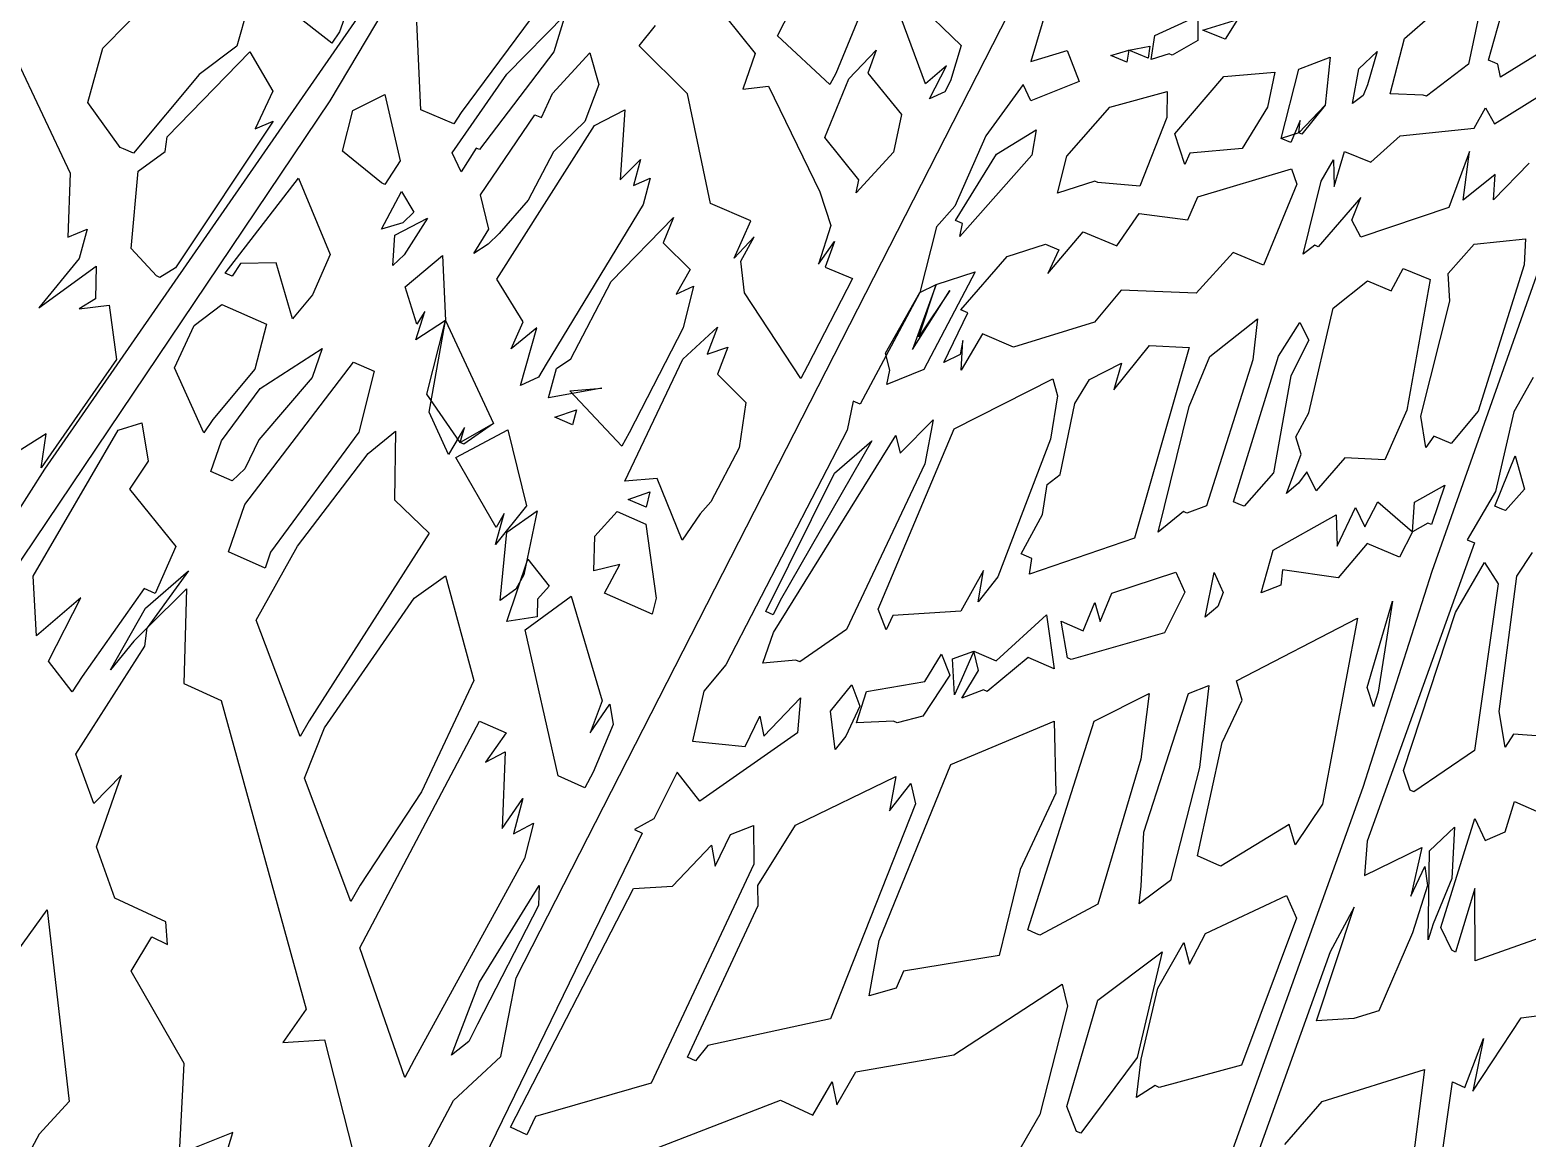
# Model space of a CAD drawing. Extents: x -685 to 123, y -1272 to 108.
# Drawn here: x -352.1 to -77.1, y -475.2 to -271.7 of the extents above; entities that cross this region are included whole.
import ezdxf

# ---------------------------------------------------------------- set-up
doc = ezdxf.new("R2010")
doc.units = 0

msp = doc.modelspace()

# ---------------------------------------------------------------- linework, layer by layer
for p, q in [((-94.5672, -371.0624), (-26.6268, -178.8217)), ((-262.8524, -445.802), (-139.4149, -204.1393)), ((-349.4037, -352.3801), (-276.4793, -247.1318)), ((-338.7557, -275.0439), (-318.5428, -254.4329)), ((-214.8385, -272.7394), (-208.7253, -260.8016)), ((-255.436, -263.2459), (-272.9185, -286.84)), ((-187.647, -281.5709), (-194.9646, -261.7533)), ((-292.8434, -265.2653), (-295.278, -272.0481)), ((-227.7847, -264.9198), (-218.9035, -275.9922)), ((-189.6078, -266.3083), (-181.1102, -274.568)), ((-312.1002, -267.5536), (-314.1499, -274.6746)), ((-296.6949, -274.0862), (-304.1554, -268.2894)), ((-286.9574, -267.7462), (-297.032, -284.6788)), ((-264.5583, -279.792), (-253.8499, -268.9065)), ((-253.8499, -268.9065), (-255.8905, -275.6738)), ((-199.8147, -269.2459), (-204.1075, -279.6687)), ((-165.1747, -266.9795), (-168.2863, -277.4617)), ((-145.5213, -272.7029), (-137.5824, -269.065)), ((-137.5824, -269.065), (-137.5844, -273.6379)), ((-99.6195, -273.231), (-94.4583, -268.7041)), ((-84.2354, -277.2291), (-81.9874, -269.3733)), ((-295.278, -272.0481), (-296.6949, -274.0862)), ((-280.3282, -286.3785), (-281.0546, -270.2342)), ((-240.2598, -274.5928), (-237.2343, -270.8399)), ((-136.7054, -271.7021), (-130.2993, -269.7604)), ((-133.1896, -273.1351), (-136.7054, -271.7021)), ((-130.2993, -269.7604), (-132.6031, -273.3741)), ((-86.1798, -269.8573), (-87.8942, -277.973)), ((-314.1499, -274.6746), (-321.0475, -279.8814)), ((-231.3687, -283.4065), (-240.2598, -274.5928)), ((-205.2208, -281.6927), (-214.8385, -272.7394)), ((-181.1102, -274.568), (-183.0243, -281.0372)), ((-150.2923, -275.4005), (-146.4301, -274.6499)), ((-146.4301, -274.6499), (-146.7543, -276.8502)), ((-146.1641, -277.092), (-145.5213, -272.7029)), ((-137.5844, -273.6379), (-142.3076, -276.3368)), ((-132.6031, -273.3741), (-133.1896, -273.1351)), ((-102.2886, -283.4312), (-99.6195, -273.231)), ((-69.0968, -272.3897), (-82.0075, -280.3537)), ((-354.9283, -276.4199), (-344.7438, -298.0131)), ((-341.506, -285.0198), (-338.7557, -275.0439)), ((-326.9394, -291.3041), (-311.7651, -275.6905)), ((-311.7651, -275.6905), (-307.5284, -282.9243)), ((-255.8905, -275.6738), (-269.5754, -293.6633)), ((-256.1706, -283.3327), (-249.2722, -275.8936)), ((-249.2722, -275.8936), (-247.6179, -281.7303)), ((-218.9035, -275.9922), (-221.2029, -282.5665)), ((-201.7254, -280.6598), (-196.6718, -275.3835)), ((-196.6718, -275.3835), (-198.2472, -279.632)), ((-168.2863, -277.4617), (-161.6111, -275.4569)), ((-161.6111, -275.4569), (-159.3918, -281.1261)), ((-153.5819, -276.3966), (-150.2923, -275.4005)), ((-150.6292, -277.6081), (-153.5819, -276.3966)), ((-150.2923, -275.4005), (-150.6292, -277.6081)), ((-146.7543, -276.8502), (-150.2923, -275.4005)), ((-142.897, -276.0956), (-146.1641, -277.092)), ((-142.3076, -276.3368), (-142.897, -276.0956)), ((-119.0684, -278.8906), (-113.3085, -276.6673)), ((-119.0684, -278.8906), (-113.3085, -276.6673)), ((-113.3085, -276.6673), (-114.1947, -285.5048)), ((-113.3085, -276.6673), (-114.1947, -285.5048)), ((-108.008, -278.8221), (-104.6723, -275.6549)), ((-104.6723, -275.6549), (-106.4363, -281.7429)), ((-83.061, -277.7035), (-84.2354, -277.2291)), ((-82.4735, -277.9407), (-83.061, -277.7035)), ((-321.0475, -279.8814), (-333.1466, -294.3362)), ((-274.6004, -294.2494), (-264.5583, -279.792)), ((-204.1075, -279.6687), (-205.2208, -281.6927)), ((-198.2472, -279.632), (-192.049, -287.1802)), ((-183.7668, -278.2947), (-187.647, -281.5709)), ((-186.9138, -284.3402), (-183.7668, -278.2947)), ((-141.8043, -290.7835), (-132.8547, -280.205)), ((-132.8547, -280.205), (-123.4477, -279.4073)), ((-123.4477, -279.4073), (-124.8064, -285.8434)), ((-122.3245, -291.5981), (-119.0684, -278.8906)), ((-122.3245, -291.5981), (-119.0684, -278.8906)), ((-109.217, -285.2151), (-108.008, -278.8221)), ((-87.8942, -277.973), (-95.5891, -283.8706)), ((-82.0075, -280.3537), (-82.4735, -277.9407)), ((-307.5284, -282.9243), (-310.7857, -289.8137)), ((-247.6179, -281.7303), (-250.2329, -288.4707)), ((-221.2029, -282.5665), (-216.4513, -282.0243)), ((-216.4513, -282.0243), (-207.0396, -301.4316)), ((-206.1182, -291.4318), (-201.7254, -280.6598)), ((-184.0683, -283.0555), (-186.9138, -284.3402)), ((-183.0243, -281.0372), (-184.0683, -283.0555)), ((-169.6769, -281.6963), (-176.5489, -291.1337)), ((-168.2884, -284.6979), (-169.6769, -281.6963)), ((-159.3918, -281.1261), (-168.2884, -284.6979)), ((-153.7923, -285.8379), (-143.2486, -283.0013)), ((-143.2486, -283.0013), (-143.2871, -287.7609)), ((-106.4363, -281.7429), (-107.2292, -283.716)), ((-297.032, -284.6788), (-411.119, -454.147)), ((-335.5917, -293.2779), (-341.506, -285.0198)), ((-292.8069, -286.4814), (-286.9578, -283.5587)), ((-286.9578, -283.5587), (-284.1085, -295.6911)), ((-258.1729, -287.7584), (-256.1706, -283.3327)), ((-227.1405, -303.5803), (-231.3687, -283.4065)), ((-161.6428, -294.8387), (-153.7923, -285.8379)), ((-124.8064, -285.8434), (-129.4715, -293.4526)), ((-114.1947, -285.5048), (-119.0763, -290.5544)), ((-114.1947, -285.5048), (-118.4765, -290.8005)), ((-107.2292, -283.716), (-109.217, -285.2151)), ((-96.1821, -283.6295), (-102.2886, -283.4312)), ((-95.5891, -283.8706), (-96.1821, -283.6295)), ((-86.8125, -289.7307), (-84.755, -285.9956)), ((-84.755, -285.9956), (-83.0981, -288.9483)), ((-83.0981, -288.9483), (-74.3308, -283.4583)), ((-307.4711, -288.4546), (-325.3907, -315.3624)), ((-310.7857, -289.8137), (-307.4711, -288.4546)), ((-294.7, -293.9292), (-292.8069, -286.4814)), ((-274.2828, -288.9499), (-280.3282, -286.3785)), ((-272.9185, -286.84), (-274.2828, -288.9499)), ((-269.3912, -301.9901), (-259.3803, -287.2472)), ((-259.3803, -287.2472), (-258.1729, -287.7584)), ((-250.2329, -288.4707), (-255.9444, -294.0488)), ((-248.4197, -289.2372), (-242.8717, -286.3284)), ((-242.8717, -286.3284), (-243.7344, -299.2343)), ((-192.049, -287.1802), (-193.501, -294.1574)), ((-143.2871, -287.7609), (-148.2842, -300.3882)), ((-118.8356, -288.2899), (-120.5215, -292.3389)), ((-119.0763, -290.5544), (-118.8356, -288.2899)), ((-327.2856, -294.0035), (-326.9394, -291.3041)), ((-266.3586, -317.4397), (-248.4197, -289.2372)), ((-199.871, -299.2162), (-206.1182, -291.4318)), ((-176.5489, -291.1337), (-182.2491, -304.019)), ((-174.5592, -294.4667), (-167.2873, -290.0171)), ((-167.2873, -290.0171), (-168.0895, -294.653)), ((-140.0181, -296.3931), (-141.8043, -290.7835)), ((-119.0763, -290.5544), (-122.3245, -291.5981)), ((-118.4765, -290.8005), (-119.0763, -290.5544)), ((-105.8409, -295.985), (-100.4562, -291.1192)), ((-100.4562, -291.1192), (-86.8125, -289.7307)), ((-334.9807, -293.5424), (-335.5917, -293.2779)), ((-333.1466, -294.3362), (-334.9807, -293.5424)), ((-332.2888, -297.5941), (-327.2856, -294.0035)), ((-287.5726, -299.7802), (-294.7, -293.9292)), ((-272.9251, -297.7112), (-274.6004, -294.2494)), ((-270.1842, -293.4039), (-272.9251, -297.7112)), ((-269.5754, -293.6633), (-270.1842, -293.4039)), ((-255.9444, -294.0488), (-260.6446, -302.959)), ((-193.501, -294.1574), (-200.3864, -301.6089)), ((-129.4715, -293.4526), (-139.1037, -294.3266)), ((-120.5215, -292.3389), (-122.3245, -291.5981)), ((-112.5312, -300.4318), (-110.6632, -294.0063)), ((-110.6632, -294.0063), (-105.8409, -295.985)), ((-87.6925, -293.9996), (-91.4645, -304.2773)), ((-88.877, -302.9453), (-87.6925, -293.9996)), ((-284.1085, -295.6911), (-286.9582, -300.044)), ((-243.7344, -299.2343), (-239.9771, -295.4626)), ((-239.9771, -295.4626), (-241.2838, -300.275)), ((-182.0917, -306.688), (-174.5592, -294.4667)), ((-168.0895, -294.653), (-181.3152, -309.6355)), ((-163.4119, -301.6394), (-161.6428, -294.8387)), ((-139.1037, -294.3266), (-140.0181, -296.3931)), ((-114.9594, -299.4314), (-112.6906, -295.5563)), ((-112.6906, -295.5563), (-112.5312, -300.4318)), ((-76.7408, -296.1425), (-83.2657, -302.8648)), ((-344.7438, -298.0131), (-345.1722, -309.7214)), ((-333.5329, -311.803), (-332.2888, -297.5941)), ((-316.2682, -316.3446), (-302.7826, -298.8803)), ((-302.7826, -298.8803), (-296.9802, -312.9014)), ((-241.2838, -300.275), (-238.1825, -298.898)), ((-238.1825, -298.898), (-239.4823, -303.7521)), ((-200.3864, -301.6089), (-199.871, -299.2162)), ((-156.5546, -299.4518), (-163.4119, -301.6394)), ((-155.9458, -299.7051), (-156.5546, -299.4518)), ((-148.2842, -300.3882), (-155.9458, -299.7051)), ((-137.5968, -302.3341), (-120.413, -297.1846)), ((-120.413, -297.1846), (-119.4473, -300.0068)), ((-118.2265, -312.8752), (-114.9594, -299.4314)), ((-83.0077, -298.2496), (-88.877, -302.9453)), ((-83.2657, -302.8648), (-83.0077, -298.2496)), ((-287.5794, -308.2847), (-283.8833, -301.3642)), ((-286.9582, -300.044), (-287.5726, -299.7802)), ((-283.8833, -301.3642), (-281.6065, -305.1615)), ((-267.8195, -308.2612), (-269.3912, -301.9901)), ((-207.0396, -301.4316), (-205.0417, -307.5759)), ((-139.4408, -306.5715), (-137.5968, -302.3341)), ((-119.4473, -300.0068), (-125.5495, -314.8849)), ((-107.6663, -302.436), (-115.5167, -311.494)), ((-109.3104, -306.6347), (-107.6663, -302.436)), ((-281.6065, -305.1615), (-283.6548, -307.119)), ((-260.6446, -302.959), (-265.9579, -309.0605)), ((-239.4823, -303.7521), (-257.3395, -333.0481)), ((-219.7466, -306.7156), (-227.1405, -303.5803)), ((-182.2491, -304.019), (-185.6367, -307.8167)), ((-91.4645, -304.2773), (-107.6824, -309.77)), ((-283.6548, -307.119), (-287.5794, -308.2847)), ((-285.0942, -309.3568), (-279.1318, -306.2257)), ((-279.1318, -306.2257), (-283.4231, -312.9573)), ((-245.3692, -317.9002), (-233.9338, -306.1121)), ((-233.9338, -306.1121), (-235.8368, -310.7883)), ((-222.7728, -313.6012), (-219.7466, -306.7156)), ((-205.0417, -307.5759), (-207.2921, -314.711)), ((-185.6367, -307.8167), (-188.6548, -319.9)), ((-180.86, -307.2057), (-182.0917, -306.688)), ((-181.3152, -309.6355), (-180.86, -307.2057)), ((-152.4893, -311.3174), (-148.357, -305.383)), ((-148.357, -305.383), (-139.4408, -306.5715)), ((-107.6824, -309.77), (-109.3104, -306.6347)), ((-345.1722, -309.7214), (-341.6426, -308.2578)), ((-341.6426, -308.2578), (-343.0887, -313.6642)), ((-285.4983, -314.9594), (-285.0942, -309.3568)), ((-270.5956, -312.744), (-267.8195, -308.2612)), ((-265.9579, -309.0605), (-267.9586, -311.0305)), ((-219.0973, -309.6974), (-222.7728, -313.6012)), ((-221.5269, -314.132), (-219.0973, -309.6974)), ((-207.2921, -314.711), (-204.3415, -310.5508)), ((-204.3415, -310.5508), (-206.0456, -315.2404)), ((-165.1861, -316.4238), (-158.6611, -308.735)), ((-158.6611, -308.735), (-152.4893, -311.3174)), ((-86.8672, -311.0048), (-77.4011, -310.0553)), ((-77.4011, -310.0553), (-77.6269, -314.8116)), ((-328.8883, -316.852), (-333.5329, -311.803)), ((-296.9802, -312.9014), (-300.2461, -320.3416)), ((-283.4231, -312.9573), (-285.4983, -314.9594)), ((-283.1879, -318.8808), (-276.3721, -313.1197)), ((-276.3721, -313.1197), (-275.7956, -325.0336)), ((-267.9586, -311.0305), (-270.5956, -312.744)), ((-235.8368, -310.7883), (-230.8711, -315.682)), ((-181.1238, -323.0935), (-172.6456, -313.2843)), ((-172.6456, -313.2843), (-165.6178, -310.9981)), ((-165.6178, -310.9981), (-163.1427, -312.0367)), ((-163.1427, -312.0367), (-165.1861, -316.4238)), ((-131.1198, -312.5642), (-137.9168, -320.0099)), ((-125.5495, -314.8849), (-131.1198, -312.5642)), ((-116.1332, -311.2383), (-118.2265, -312.8752)), ((-115.5167, -311.494), (-116.1332, -311.2383)), ((-91.6396, -316.4068), (-86.8672, -311.0048)), ((-343.0887, -313.6642), (-350.4855, -322.7478)), ((-350.4855, -322.7478), (-339.9525, -315.0399)), ((-339.9525, -315.0399), (-340.1337, -321.0939)), ((-325.3907, -315.3624), (-328.2593, -317.1274)), ((-313.4479, -314.5897), (-315.0116, -316.893)), ((-306.8897, -314.4783), (-313.4479, -314.5897)), ((-303.9409, -324.7393), (-306.8897, -314.4783)), ((-230.8711, -315.682), (-233.404, -320.205)), ((-220.8513, -319.9637), (-221.5269, -314.132)), ((-206.0456, -315.2404), (-201.0521, -317.3611)), ((-178.4999, -316.1199), (-187.9517, -334.0225)), ((-185.6688, -318.4568), (-178.4999, -316.1199)), ((-102.1044, -319.5729), (-99.8616, -315.4888)), ((-99.8616, -315.4888), (-94.9039, -317.5426)), ((-77.6269, -314.8116), (-86.0924, -341.7256)), ((-328.2593, -317.1274), (-328.8883, -316.852)), ((-315.0116, -316.893), (-316.2682, -316.3446)), ((-281.0473, -325.7188), (-283.1879, -318.8808)), ((-261.5699, -325.3161), (-266.3586, -317.4397)), ((-252.7715, -332.0673), (-245.3692, -317.9002)), ((-233.404, -320.205), (-230.253, -318.7411)), ((-230.253, -318.7411), (-232.1739, -326.4192)), ((-201.0521, -317.3611), (-209.32, -333.378)), ((-185.6688, -318.4568), (-189.9996, -330.3452)), ((-188.8689, -328.0442), (-185.6688, -318.4568)), ((-188.6548, -319.9), (-185.6688, -318.4568)), ((-112.7256, -322.7863), (-106.4569, -317.7647)), ((-106.4569, -317.7647), (-102.1044, -319.5729)), ((-94.9039, -317.5426), (-99.2266, -341.5125)), ((-91.3372, -321.5248), (-91.6396, -316.4068)), ((-340.1337, -321.0939), (-343.0795, -322.8964)), ((-300.2461, -320.3416), (-303.9409, -324.7393)), ((-210.532, -335.7259), (-220.8513, -319.9637)), ((-188.6548, -319.9), (-199.6267, -340.4156)), ((-194.9543, -331.0301), (-188.6548, -319.9)), ((-189.9996, -330.3452), (-183.1666, -319.5163)), ((-183.1666, -319.5163), (-188.8689, -328.0442)), ((-151.7063, -319.4576), (-156.5803, -325.3728)), ((-137.9168, -320.0099), (-151.7063, -319.4576)), ((-96.6647, -342.5891), (-91.3372, -321.5248)), ((-343.0795, -322.8964), (-337.6026, -322.208)), ((-337.6026, -322.208), (-336.2497, -332.1869)), ((-322.0067, -325.9806), (-316.9056, -322.0992)), ((-316.9056, -322.0992), (-308.6662, -325.7072)), ((-281.2379, -328.6232), (-279.5936, -323.3843)), ((-279.5936, -323.3843), (-281.0473, -325.7188)), ((-184.2785, -332.7862), (-179.866, -323.6268)), ((-179.866, -323.6268), (-181.1238, -323.0935)), ((-117.1878, -342.0016), (-112.7256, -322.7863)), ((-325.6114, -333.7343), (-322.0067, -325.9806)), ((-308.6662, -325.7072), (-310.8345, -333.99)), ((-275.7956, -325.0336), (-281.2379, -328.6232)), ((-279.2426, -338.5917), (-275.7956, -325.0336)), ((-278.7828, -341.8715), (-275.7956, -325.0336)), ((-275.7956, -325.0336), (-266.9656, -343.9677)), ((-275.7956, -325.0336), (-266.9656, -343.9677)), ((-263.7223, -330.2764), (-261.5699, -325.3161)), ((-259.0349, -326.4133), (-263.7223, -330.2764)), ((-262.0527, -336.982), (-259.0349, -326.4133)), ((-232.1739, -326.4192), (-242.0393, -345.7016)), ((-232.2012, -332.1758), (-225.8408, -326.2848)), ((-225.8408, -326.2848), (-227.7343, -331.2053)), ((-156.5803, -325.3728), (-171.4734, -329.9229)), ((-135.3924, -331.6309), (-126.6476, -324.732)), ((-126.6476, -324.732), (-127.4903, -332.2891)), ((-122.7804, -331.6139), (-118.8487, -325.3931)), ((-118.8487, -325.3931), (-117.211, -328.6861)), ((-227.7343, -331.2053), (-223.9255, -329.9663)), ((-223.9255, -329.9663), (-225.8138, -334.9314)), ((-180.7921, -328.7156), (-181.2599, -331.2857)), ((-177.1696, -327.5038), (-181.0934, -334.1452)), ((-181.0934, -334.1452), (-180.7921, -328.7156)), ((-171.4734, -329.9229), (-177.1696, -327.5038)), ((-153.014, -337.7625), (-146.484, -329.6347)), ((-146.484, -329.6347), (-139.191, -330.0298)), ((-117.211, -328.6861), (-120.5065, -335.2284)), ((-336.2497, -332.1869), (-348.2921, -349.5379)), ((-312.6697, -358.8358), (-292.7274, -332.6867)), ((-309.8503, -337.5477), (-298.4797, -330.1679)), ((-298.4797, -330.1679), (-300.2794, -335.5275)), ((-292.7274, -332.6867), (-288.8836, -334.3699)), ((-255.4208, -333.8813), (-252.7715, -332.0673)), ((-242.8467, -354.5293), (-232.2012, -332.1758)), ((-194.1979, -334.1725), (-194.9543, -331.0301)), ((-181.2599, -331.2857), (-184.2785, -332.7862)), ((-139.191, -330.0298), (-149.2258, -365.0208)), ((-139.2175, -340.8636), (-135.3924, -331.6309)), ((-127.4903, -332.2891), (-135.9822, -359.0885)), ((-131.08, -358.3253), (-122.7804, -331.6139)), ((-320.2013, -345.6879), (-325.6114, -333.7343)), ((-310.8345, -333.99), (-318.5625, -343.202)), ((-288.8836, -334.3699), (-291.7314, -345.5366)), ((-258.7273, -335.4272), (-262.0527, -336.982)), ((-257.3395, -333.0481), (-258.7273, -335.4272)), ((-256.9064, -339.2242), (-255.4208, -333.8813)), ((-225.8138, -334.9314), (-220.6621, -340.0773)), ((-209.32, -333.378), (-210.532, -335.7259)), ((-187.9517, -334.0225), (-194.7164, -336.7892)), ((-194.7164, -336.7892), (-194.1979, -334.1725)), ((-157.4844, -335.8639), (-151.6359, -332.8664)), ((-151.6359, -332.8664), (-153.014, -337.7625)), ((-120.5065, -335.2284), (-123.6778, -353.0088)), ((-76.0243, -335.5178), (-79.5616, -341.8315)), ((-316.9448, -347.1339), (-309.8503, -337.5477)), ((-300.2794, -335.5275), (-310.1102, -346.9484)), ((-247.0859, -337.5006), (-256.9064, -339.2242)), ((-252.9487, -337.9407), (-247.0859, -337.5006)), ((-243.3912, -348.1495), (-252.9487, -337.9407)), ((-182.3547, -344.9555), (-164.2653, -335.7451)), ((-164.2653, -335.7451), (-163.3981, -338.8948)), ((-160.1926, -340.2603), (-157.4844, -335.8639)), ((-273.1182, -347.462), (-279.2426, -338.5917)), ((-220.6621, -340.0773), (-221.879, -348.4466)), ((-200.9126, -339.8626), (-202.0091, -345.2012)), ((-199.6267, -340.4156), (-200.9126, -339.8626)), ((-163.3981, -338.8948), (-164.6431, -346.8218)), ((-162.8805, -353.3168), (-160.1926, -340.2603)), ((-144.8975, -363.951), (-139.2175, -340.8636)), ((-318.5625, -343.202), (-320.2013, -345.6879)), ((-275.2433, -349.6556), (-278.7828, -341.8715)), ((-255.7174, -342.7702), (-251.7473, -341.472)), ((-252.4808, -344.1827), (-255.7174, -342.7702)), ((-251.7473, -341.472), (-252.4808, -344.1827)), ((-192.2811, -349.398), (-186.2281, -343.2925)), ((-186.2281, -343.2925), (-187.7259, -351.3632)), ((-119.6304, -346.4177), (-117.1878, -342.0016)), ((-99.2266, -341.5125), (-103.2391, -350.6144)), ((-95.7404, -348.3443), (-96.6647, -342.5891)), ((-86.0924, -341.7256), (-91.0527, -347.6248)), ((-79.5616, -341.8315), (-82.9293, -356.4631)), ((-349.144, -345.8417), (-355.304, -349.7316)), ((-351.5512, -372.0077), (-335.9147, -345.1843)), ((-350.0601, -352.0854), (-349.144, -345.8417)), ((-335.9147, -345.1843), (-331.6192, -343.8459)), ((-331.6192, -343.8459), (-330.4326, -350.906)), ((-291.7314, -345.5366), (-307.9801, -367.6)), ((-290.0089, -349.4594), (-285.0112, -345.3562)), ((-285.0112, -345.3562), (-285.2017, -357.9889)), ((-272.3049, -344.713), (-275.2433, -349.6556)), ((-273.9374, -350.2304), (-264.3717, -345.1036)), ((-266.9656, -343.9677), (-273.1182, -347.462)), ((-273.1182, -347.462), (-272.3049, -344.713)), ((-266.9656, -343.9677), (-272.4672, -347.7481)), ((-264.3717, -345.1036), (-260.9539, -359.1069)), ((-242.0393, -345.7016), (-243.3912, -348.1495)), ((-202.0091, -345.2012), (-224.2862, -388.277)), ((-215.5518, -382.346), (-193.0586, -346.141)), ((-196.3184, -378.044), (-182.3547, -344.9555)), ((-193.0586, -346.141), (-192.2811, -349.398)), ((-118.5983, -349.6071), (-119.6304, -346.4177)), ((-94.2738, -346.2691), (-95.7404, -348.3443)), ((-91.0527, -347.6248), (-94.2738, -346.2691)), ((-318.9245, -352.7555), (-316.9448, -347.1339)), ((-310.1102, -346.9484), (-312.6923, -352.2649)), ((-272.4672, -347.7481), (-273.1182, -347.462)), ((-221.879, -348.4466), (-227.0557, -358.35)), ((-197.475, -347.1573), (-214.3041, -376.4782)), ((-204.336, -353.0655), (-197.475, -347.1573)), ((-164.6431, -346.8218), (-174.3316, -372.1363)), ((-348.2921, -349.5379), (-350.0601, -352.0854)), ((-330.4326, -350.906), (-333.8452, -356.011)), ((-303.0175, -366.4712), (-290.0089, -349.4594)), ((-266.5094, -363.0443), (-273.9374, -350.2304)), ((-187.7259, -351.3632), (-202.1701, -381.819)), ((-121.3446, -356.8095), (-118.5983, -349.6071)), ((-110.5823, -350.2487), (-115.8585, -356.3347)), ((-103.2391, -350.6144), (-110.5823, -350.2487)), ((-83.0677, -359.1421), (-79.2917, -349.8902)), ((-79.2917, -349.8902), (-77.5905, -355.9945)), ((-385.3927, -408.3281), (-349.4037, -352.3801)), ((-314.9835, -354.5117), (-318.9245, -352.7555)), ((-312.6923, -352.2649), (-314.9835, -354.5117)), ((-236.9057, -354.0441), (-242.8467, -354.5293)), ((-232.3592, -365.3713), (-236.9057, -354.0441)), ((-216.9482, -378.5098), (-204.336, -353.0655)), ((-165.2604, -355.1943), (-162.8805, -353.3168)), ((-123.6778, -353.0088), (-129.1141, -359.1653)), ((-117.5586, -352.8201), (-119.12, -354.9474)), ((-115.8585, -356.3347), (-117.5586, -352.8201)), ((-333.8452, -356.011), (-325.3353, -366.5703)), ((-242.2422, -357.8998), (-238.252, -356.5414)), ((-238.252, -356.5414), (-238.9481, -359.3447)), ((-166.1179, -360.6853), (-165.2604, -355.1943)), ((-119.12, -354.9474), (-121.3446, -356.8095)), ((-97.7787, -358.4355), (-92.2008, -355.281)), ((-92.2008, -355.281), (-94.6864, -362.5338)), ((-82.9293, -356.4631), (-88.1065, -365.3282)), ((-77.5905, -355.9945), (-81.1056, -359.9716)), ((-315.6412, -367.5354), (-312.6697, -358.8358)), ((-285.2017, -357.9889), (-278.7859, -364.0776)), ((-260.9539, -359.1069), (-266.6532, -366.2104)), ((-264.5196, -363.9247), (-258.9737, -359.98)), ((-258.9737, -359.98), (-261.4477, -371.7762)), ((-248.3808, -364.6506), (-244.2751, -360.1355)), ((-244.2751, -360.1355), (-238.9876, -362.4588)), ((-238.9481, -359.3447), (-242.2422, -357.8998)), ((-227.0557, -358.35), (-229.032, -360.5788)), ((-140.2511, -360.1369), (-144.8975, -363.951)), ((-139.5942, -360.4184), (-140.2511, -360.1369)), ((-135.9822, -359.0885), (-139.5942, -360.4184)), ((-129.7696, -358.8852), (-131.08, -358.3253)), ((-129.1141, -359.1653), (-129.7696, -358.8852)), ((-112.0004, -366.4785), (-108.6657, -359.3941)), ((-108.6657, -359.3941), (-106.9215, -362.9538)), ((-106.9215, -362.9538), (-104.5186, -358.3581)), ((-104.5186, -358.3581), (-98.1602, -363.8625)), ((-98.1602, -363.8625), (-97.7787, -358.4355)), ((-81.7598, -359.6951), (-83.0677, -359.1421)), ((-81.1056, -359.9716), (-81.7598, -359.6951)), ((-266.6532, -366.2104), (-265.0453, -360.4855)), ((-265.0453, -360.4855), (-266.5094, -363.0443)), ((-238.9876, -362.4588), (-237.1321, -376.0426)), ((-229.032, -360.5788), (-232.3592, -365.3713)), ((-170.0848, -367.9144), (-166.1179, -360.6853)), ((-123.7679, -367.2027), (-112.1775, -360.7147)), ((-112.1775, -360.7147), (-112.0004, -366.4785)), ((-95.3433, -362.2548), (-98.1602, -363.8625)), ((-94.6864, -362.5338), (-95.3433, -362.2548)), ((-278.7859, -364.0776), (-300.833, -398.6045)), ((-265.7447, -376.4536), (-264.5196, -363.9247)), ((-248.5318, -370.9987), (-248.3808, -364.6506)), ((-149.2258, -365.0208), (-168.5365, -371.6103)), ((-98.1602, -363.8625), (-100.5341, -368.5166)), ((-88.1065, -365.3282), (-86.7882, -365.8881)), ((-325.3353, -366.5703), (-329.159, -375.1616)), ((-308.955, -370.5367), (-315.6412, -367.5354)), ((-310.5693, -380.0887), (-303.0175, -366.4712)), ((-307.9801, -367.6), (-308.955, -370.5367)), ((-168.0917, -368.7785), (-170.0848, -367.9144)), ((-125.963, -375.0406), (-123.7679, -367.2027)), ((-106.4845, -365.9778), (-111.8207, -372.3241)), ((-86.7882, -365.8881), (-106.5158, -420.6663)), ((-100.5341, -368.5166), (-106.4845, -365.9778)), ((-78.9874, -372.0175), (-76.0954, -367.6302)), ((-330.9029, -377.8632), (-323.0285, -371.0227)), ((-323.0285, -371.0227), (-330.6245, -381.5077)), ((-264.5354, -380.3242), (-260.6556, -368.8688)), ((-260.6556, -368.8688), (-256.7548, -373.86)), ((-243.7871, -369.8749), (-248.5318, -370.9987)), ((-246.5934, -375.1018), (-243.7871, -369.8749)), ((-177.0001, -370.9756), (-181.1393, -378.4226)), ((-177.961, -376.7046), (-177.0001, -370.9756)), ((-168.5365, -371.6103), (-168.0917, -368.7785)), ((-153.4181, -375.1399), (-141.6258, -371.2516)), ((-141.6258, -371.2516), (-139.9704, -374.9456)), ((-122.0586, -370.8436), (-122.3378, -373.6524)), ((-111.8207, -372.3241), (-122.0586, -370.8436)), ((-107.207, -410.7425), (-94.5672, -371.0624)), ((-90.2477, -378.6627), (-84.9558, -369.4789)), ((-84.9558, -369.4789), (-82.4439, -373.3812)), ((-350.9641, -382.9467), (-351.5512, -372.0077)), ((-281.5795, -376.0591), (-275.8212, -371.9633)), ((-275.8212, -371.9633), (-270.5853, -391.192)), ((-261.4477, -371.7762), (-262.9175, -374.4059)), ((-256.7548, -373.86), (-258.8831, -376.2005)), ((-174.3316, -372.1363), (-177.961, -376.7046)), ((-136.2859, -379.5416), (-134.6331, -371.3062)), ((-134.6331, -371.3062), (-132.9531, -374.9932)), ((-122.3378, -373.6524), (-125.963, -375.0406)), ((-82.4439, -373.3812), (-86.799, -404.0213)), ((-82.2205, -396.8801), (-78.9874, -372.0175)), ((-342.8018, -375.9796), (-350.9641, -382.9467)), ((-348.7158, -387.5906), (-342.8018, -375.9796)), ((-331.179, -374.2481), (-342.5553, -390.409)), ((-329.159, -375.1616), (-331.179, -374.2481)), ((-330.6245, -381.5077), (-323.3942, -374.2997)), ((-323.3942, -374.2997), (-323.8938, -391.6968)), ((-298.066, -399.863), (-281.5795, -376.0591)), ((-262.9175, -374.4059), (-265.7447, -376.4536)), ((-261.1506, -381.8353), (-252.7239, -375.6498)), ((-258.8831, -376.2005), (-258.9996, -379.4593)), ((-252.7239, -375.6498), (-247.0174, -394.9146)), ((-237.8402, -378.9815), (-246.5934, -375.1018)), ((-237.1321, -376.0426), (-237.8402, -378.9815)), ((-214.3041, -376.4782), (-215.6001, -379.1042)), ((-155.557, -380.3026), (-153.4181, -375.1399)), ((-139.9704, -374.9456), (-143.7145, -382.3891)), ((-132.9531, -374.9932), (-133.9437, -377.5498)), ((-106.4997, -392.4337), (-101.8137, -376.6138)), ((-101.8137, -376.6138), (-104.4536, -393.3193)), ((-337.3195, -389.1768), (-330.9029, -377.8632)), ((-258.9996, -379.4593), (-264.5354, -380.3242)), ((-215.6001, -379.1042), (-216.9482, -378.5098)), ((-194.8466, -381.8541), (-196.3184, -378.044)), ((-193.6251, -379.2254), (-194.8466, -381.8541)), ((-181.1393, -378.4226), (-193.6251, -379.2254)), ((-174.6745, -387.5379), (-165.4023, -379.0915)), ((-165.4023, -379.0915), (-164.0116, -389.0509)), ((-158.6633, -382.0277), (-156.4972, -376.8383)), ((-156.4972, -376.8383), (-155.557, -380.3026)), ((-133.9437, -377.5498), (-136.2859, -379.5416)), ((-99.8101, -407.6694), (-90.2477, -378.6627)), ((-330.6245, -381.5077), (-333.0675, -383.9431)), ((-331.0251, -384.8721), (-330.6245, -381.5077)), ((-302.5076, -401.4428), (-310.5693, -380.0887)), ((-255.0824, -408.6622), (-261.1506, -381.8353)), ((-202.1701, -381.819), (-210.7419, -387.7192)), ((-161.5383, -386.9913), (-162.7093, -380.2649)), ((-162.7093, -380.2649), (-158.6633, -382.0277)), ((-130.4905, -391.2057), (-108.284, -379.696)), ((-108.284, -379.696), (-114.6879, -413.8506)), ((-343.6941, -404.6746), (-331.0251, -384.8721)), ((-333.0675, -383.9431), (-337.3195, -389.1768)), ((-217.4992, -387.9975), (-215.5518, -382.346)), ((-143.7145, -382.3891), (-160.8591, -387.2882)), ((-344.3845, -393.2229), (-348.7158, -387.5906)), ((-211.4227, -387.418), (-217.4992, -387.9975)), ((-210.7419, -387.7192), (-211.4227, -387.418)), ((-187.7711, -391.3744), (-184.6837, -386.3197)), ((-184.6837, -386.3197), (-183.1545, -390.1888)), ((-182.6453, -387.2154), (-178.7497, -385.7504)), ((-182.2979, -393.7877), (-182.6453, -387.2154)), ((-178.7497, -385.7504), (-181.1069, -391.09)), ((-177.8812, -389.3087), (-178.7497, -385.7504)), ((-178.7497, -385.7504), (-174.6745, -387.5379)), ((-168.7716, -386.9666), (-176.3215, -393.1964)), ((-164.0116, -389.0509), (-168.7716, -386.9666)), ((-160.8591, -387.2882), (-161.5383, -386.9913)), ((-342.5553, -390.409), (-344.3845, -393.2229)), ((-224.2862, -388.277), (-228.3727, -393.1073)), ((-183.1545, -390.1888), (-188.1491, -397.7157)), ((-180.9273, -394.392), (-177.8812, -389.3087)), ((-323.8938, -391.6968), (-317.0195, -394.8295)), ((-270.5853, -391.192), (-280.195, -411.6109)), ((-228.3727, -393.1073), (-230.4528, -402.3365)), ((-205.1101, -396.7917), (-201.1867, -391.947)), ((-201.1867, -391.947), (-199.7089, -395.8829)), ((-200.2886, -398.9326), (-198.4487, -393.1585)), ((-198.4487, -393.1585), (-187.7711, -391.3744)), ((-181.1069, -391.09), (-182.2979, -393.7877)), ((-177.0058, -392.8952), (-180.9273, -394.392)), ((-176.3215, -393.1964), (-177.0058, -392.8952)), ((-139.3464, -393.5567), (-135.5893, -392.0808)), ((-135.5893, -392.0808), (-137.2949, -407.1421)), ((-129.4394, -394.7602), (-130.4905, -391.2057)), ((-105.3608, -395.9742), (-106.4997, -392.4337)), ((-317.0195, -394.8295), (-301.4137, -451.5416)), ((-247.0174, -394.9146), (-249.2405, -400.791)), ((-249.2405, -400.791), (-245.6421, -395.5309)), ((-245.6421, -395.5309), (-245.0186, -399.2365)), ((-217.3312, -401.3974), (-210.6069, -394.351)), ((-210.6069, -394.351), (-211.1613, -400.7771)), ((-199.7089, -395.8829), (-202.2561, -401.3894)), ((-156.653, -398.6362), (-146.5466, -393.545)), ((-146.5466, -393.545), (-148.073, -405.63)), ((-147.5327, -419.0096), (-139.3464, -393.5567)), ((-133.1545, -402.5631), (-129.4394, -394.7602)), ((-104.4536, -393.3193), (-105.3608, -395.9742)), ((-300.833, -398.6045), (-302.5076, -401.4428)), ((-291.5487, -440.2821), (-269.5347, -398.6114)), ((-269.5347, -398.6114), (-264.6937, -400.7966)), ((-220.7586, -403.2605), (-218.0629, -397.7016)), ((-218.0629, -397.7016), (-217.3312, -401.3974)), ((-204.2369, -403.8628), (-205.1101, -396.7917)), ((-193.5154, -398.6281), (-200.2886, -398.9326)), ((-192.8262, -398.9337), (-193.5154, -398.6281)), ((-188.1491, -397.7157), (-192.8262, -398.9337)), ((-182.9779, -406.6191), (-163.966, -398.6346)), ((-168.813, -436.9601), (-156.653, -398.6362)), ((-163.966, -398.6346), (-163.6706, -411.8566)), ((-81.1283, -403.415), (-82.2205, -396.8801)), ((-301.7014, -409.0993), (-298.066, -399.863)), ((-264.6937, -400.7966), (-268.4668, -406.1529)), ((-245.0186, -399.2365), (-248.7072, -408.0128)), ((-211.1613, -400.7771), (-229.075, -413.3533)), ((-202.2561, -401.3894), (-204.2369, -403.8628)), ((-79.6141, -401.0265), (-81.1283, -403.415)), ((-71.2411, -401.6168), (-79.6141, -401.0265)), ((-268.4668, -406.1529), (-264.8366, -404.2509)), ((-264.8366, -404.2509), (-265.4199, -418.3442)), ((-230.4528, -402.3365), (-220.7586, -403.2605)), ((-137.6492, -423.3904), (-133.1545, -402.5631)), ((-86.799, -404.0213), (-97.9294, -411.6319)), ((-340.4123, -413.7722), (-343.6941, -404.6746)), ((-196.1673, -438.9118), (-182.9779, -406.6191)), ((-148.073, -405.63), (-155.971, -432.236)), ((-335.3191, -408.5366), (-340.4123, -413.7722)), ((-339.91, -421.7175), (-335.3191, -408.5366)), ((-293.1839, -431.7869), (-301.7014, -409.0993)), ((-250.1881, -410.8756), (-255.0824, -408.6622)), ((-248.7072, -408.0128), (-250.1881, -410.8756)), ((-233.2609, -407.9772), (-237.5494, -416.5914)), ((-229.075, -413.3533), (-233.2609, -407.9772)), ((-211.5277, -417.7509), (-193.1101, -408.8211)), ((-193.1101, -408.8211), (-194.2397, -415.1208)), ((-137.2949, -407.1421), (-142.6375, -427.9091)), ((-98.6263, -411.3278), (-99.8101, -407.6694)), ((-280.195, -411.6109), (-291.4916, -428.747)), ((-194.2397, -415.1208), (-190.3192, -410.0648)), ((-190.3192, -410.0648), (-189.47, -413.8354)), ((-163.6706, -411.8566), (-170.2255, -425.8608)), ((-168.3759, -580.3858), (-107.207, -410.7425)), ((-97.9294, -411.6319), (-98.6263, -411.3278)), ((-265.4199, -418.3442), (-261.6202, -412.8331)), ((-261.6202, -412.8331), (-263.3005, -419.31)), ((-189.47, -413.8354), (-205.0557, -453.3138)), ((-114.6879, -413.8506), (-119.7297, -421.375)), ((-81.1364, -418.9607), (-79.4589, -413.4026)), ((-79.4589, -413.4026), (-73.8688, -415.834)), ((-263.3005, -419.31), (-259.6381, -417.3414)), ((-259.6381, -417.3414), (-261.3108, -423.8823)), ((-237.5494, -416.5914), (-241.1183, -418.5445)), ((-223.4353, -419.4203), (-219.2295, -417.7892)), ((-219.2295, -417.7892), (-219.157, -424.9092)), ((-218.4068, -428.8351), (-211.5277, -417.7509)), ((-120.8497, -417.6124), (-133.3994, -425.2741)), ((-119.7297, -421.375), (-120.8497, -417.6124)), ((-92.9403, -436.5018), (-86.7486, -416.5115)), ((-86.7486, -416.5115), (-84.8011, -420.5374)), ((-239.7061, -419.1844), (-275.5302, -492.884)), ((-241.1183, -418.5445), (-239.7061, -419.1844)), ((-226.2418, -425.2851), (-223.4353, -419.4203)), ((-148.007, -428.92), (-147.5327, -419.0096)), ((-106.5158, -420.6663), (-106.9928, -426.9909)), ((-95.018, -422.4787), (-90.4245, -418.0791)), ((-90.4245, -418.0791), (-90.9591, -427.5018)), ((-84.8011, -420.5374), (-81.1364, -418.9607)), ((-336.5342, -431.1368), (-339.91, -421.7175)), ((-234.0932, -428.9601), (-226.9582, -421.3812)), ((-226.9582, -421.3812), (-226.2418, -425.2851)), ((-134.1083, -424.9599), (-137.6492, -423.3904)), ((-106.9928, -426.9909), (-96.429, -421.8597)), ((-96.429, -421.8597), (-98.4593, -430.7535)), ((-95.2885, -438.8028), (-95.018, -422.4787)), ((-261.3108, -423.8823), (-281.5472, -460.8353)), ((-219.157, -424.9092), (-238.0486, -465.1033)), ((-170.2255, -425.8608), (-174.1278, -441.6773)), ((-133.3994, -425.2741), (-134.1083, -424.9599)), ((-98.4593, -430.7535), (-95.9212, -425.3215)), ((-95.9212, -425.3215), (-95.4094, -428.8101)), ((-291.4916, -428.747), (-293.1839, -431.7869)), ((-269.5589, -446.5775), (-258.5889, -428.8229)), ((-258.5889, -428.8229), (-258.7114, -432.4947)), ((-241.2723, -429.3485), (-234.0932, -428.9601)), ((-218.3669, -432.4686), (-218.4068, -428.8351)), ((-142.6375, -427.9091), (-148.4058, -432.1676)), ((-148.4058, -432.1676), (-148.007, -428.92)), ((-95.4094, -428.8101), (-98.1626, -437.5312)), ((-90.9591, -427.5018), (-94.3739, -435.8686)), ((-327.1956, -435.4963), (-336.5342, -431.1368)), ((-263.8757, -473.1829), (-241.2723, -429.3485)), ((-136.2176, -437.6087), (-121.3121, -430.6317)), ((-121.3121, -430.6317), (-119.4608, -434.8225)), ((-86.6967, -429.3747), (-90.2497, -441.0323)), ((-86.6433, -442.628), (-86.6967, -429.3747)), ((-408.7299, -515.9682), (-348.9621, -433.2947)), ((-348.9621, -433.2947), (-344.9216, -468.4695)), ((-258.7114, -432.4947), (-269.9018, -454.2643)), ((-231.3312, -460.3669), (-218.3669, -432.4686)), ((-155.971, -432.236), (-166.6544, -437.9309)), ((-115.8235, -453.6969), (-108.9062, -432.7776)), ((-108.9062, -432.7776), (-113.2709, -440.972)), ((-326.8831, -439.6267), (-327.1956, -435.4963)), ((-167.3742, -437.6072), (-168.813, -436.9601)), ((-119.4608, -434.8225), (-129.5578, -461.7959)), ((-94.3739, -435.8686), (-95.2885, -438.8028)), ((-90.9703, -440.7135), (-92.9403, -436.5018)), ((-65.8879, -435.2564), (-86.6433, -442.628)), ((-333.5332, -444.5742), (-329.7738, -438.2744)), ((-329.7738, -438.2744), (-326.8831, -439.6267)), ((-197.9641, -449.0847), (-196.1673, -438.9118)), ((-166.6544, -437.9309), (-167.3742, -437.6072)), ((-144.9466, -447.6931), (-140.1797, -439.2985)), ((-140.1797, -439.2985), (-139.1059, -443.265)), ((-139.1059, -443.265), (-136.2176, -437.6087)), ((-98.1626, -437.5312), (-104.3449, -451.8376)), ((-283.256, -464.0975), (-291.5487, -440.2821)), ((-174.1278, -441.6773), (-191.6882, -444.5797)), ((-155.9743, -449.8716), (-144.1652, -440.9982)), ((-113.2709, -440.972), (-150.2081, -543.6054)), ((-144.1652, -440.9982), (-148.7598, -460.3921)), ((-90.2497, -441.0323), (-90.9703, -440.7135)), ((-323.7999, -461.5267), (-333.5332, -444.5742)), ((-191.6882, -444.5797), (-192.9964, -447.6524)), ((-274.6872, -460.0089), (-269.5589, -446.5775)), ((-265.6473, -460.2188), (-262.8524, -445.802)), ((-192.9964, -447.6524), (-197.9641, -449.0847)), ((-182.4051, -459.9105), (-162.5275, -446.9136)), ((-162.5275, -446.9136), (-161.5321, -450.9696)), ((-148.0221, -460.7264), (-144.9466, -447.6931)), ((-161.5321, -450.9696), (-166.6027, -470.9057)), ((-161.6479, -469.3882), (-155.9743, -449.8716)), ((-301.4137, -451.5416), (-305.718, -457.6415)), ((-205.0557, -453.3138), (-227.6377, -458.1922)), ((-108.9733, -453.2551), (-115.8235, -453.6969)), ((-104.3449, -451.8376), (-108.9733, -453.2551)), ((-87.1019, -466.5657), (-78.2346, -453.1281)), ((-78.2346, -453.1281), (-66.3355, -451.6134)), ((-269.9018, -454.2643), (-271.5492, -457.4693)), ((-305.718, -457.6415), (-298.0408, -457.1664)), ((-298.0408, -457.1664), (-290.7595, -485.6517)), ((-271.5492, -457.4693), (-274.6872, -460.0089)), ((-227.6377, -458.1922), (-229.8534, -461.0497)), ((-88.5842, -465.9016), (-85.1217, -456.943)), ((-85.1217, -456.943), (-87.1019, -466.5657)), ((-324.6973, -478.1165), (-323.7999, -461.5267)), ((-281.5472, -460.8353), (-283.256, -464.0975)), ((-274.3338, -468.2801), (-265.6473, -460.2188)), ((-229.8534, -461.0497), (-231.3312, -460.3669)), ((-200.426, -463.0234), (-182.4051, -459.9105)), ((-148.7598, -460.3921), (-159.127, -474.3258)), ((-148.8519, -467.7309), (-148.0221, -460.7264)), ((-129.5578, -461.7959), (-144.729, -465.8975)), ((-203.9234, -469.1277), (-200.426, -463.0234)), ((-114.7394, -468.4848), (-95.9802, -462.5877)), ((-95.9802, -462.5877), (-107.1308, -550.9358)), ((-238.0486, -465.1033), (-259.2463, -471.2678)), ((-208.3071, -471.0055), (-204.7666, -464.8685)), ((-204.7666, -464.8685), (-203.9234, -469.1277)), ((-145.4708, -465.5608), (-148.8519, -467.7309)), ((-144.729, -465.8975), (-145.4708, -465.5608)), ((-99.9824, -529.1588), (-90.8056, -464.9062)), ((-90.8056, -464.9062), (-88.5842, -465.9016)), ((-344.9216, -468.4695), (-350.4378, -474.5181)), ((-300.0501, -516.7156), (-274.3338, -468.2801)), ((-266.772, -488.491), (-214.2731, -468.2488)), ((-214.2731, -468.2488), (-208.3071, -471.0055)), ((-159.8757, -473.9833), (-161.6479, -469.3882)), ((-121.6045, -476.3952), (-114.7394, -468.4848)), ((-259.2463, -471.2678), (-260.8779, -474.5882)), ((-166.6027, -470.9057), (-171.8663, -480.0096)), ((-350.4378, -474.5181), (-360.0244, -492.2647)), ((-314.894, -474.1904), (-324.6973, -478.1165)), ((-320.619, -493.2361), (-314.894, -474.1904)), ((-260.8779, -474.5882), (-263.8757, -473.1829)), ((-159.127, -474.3258), (-159.8757, -473.9833))]:
    msp.add_line(p, q)

doc.saveas('drawing.dxf')
